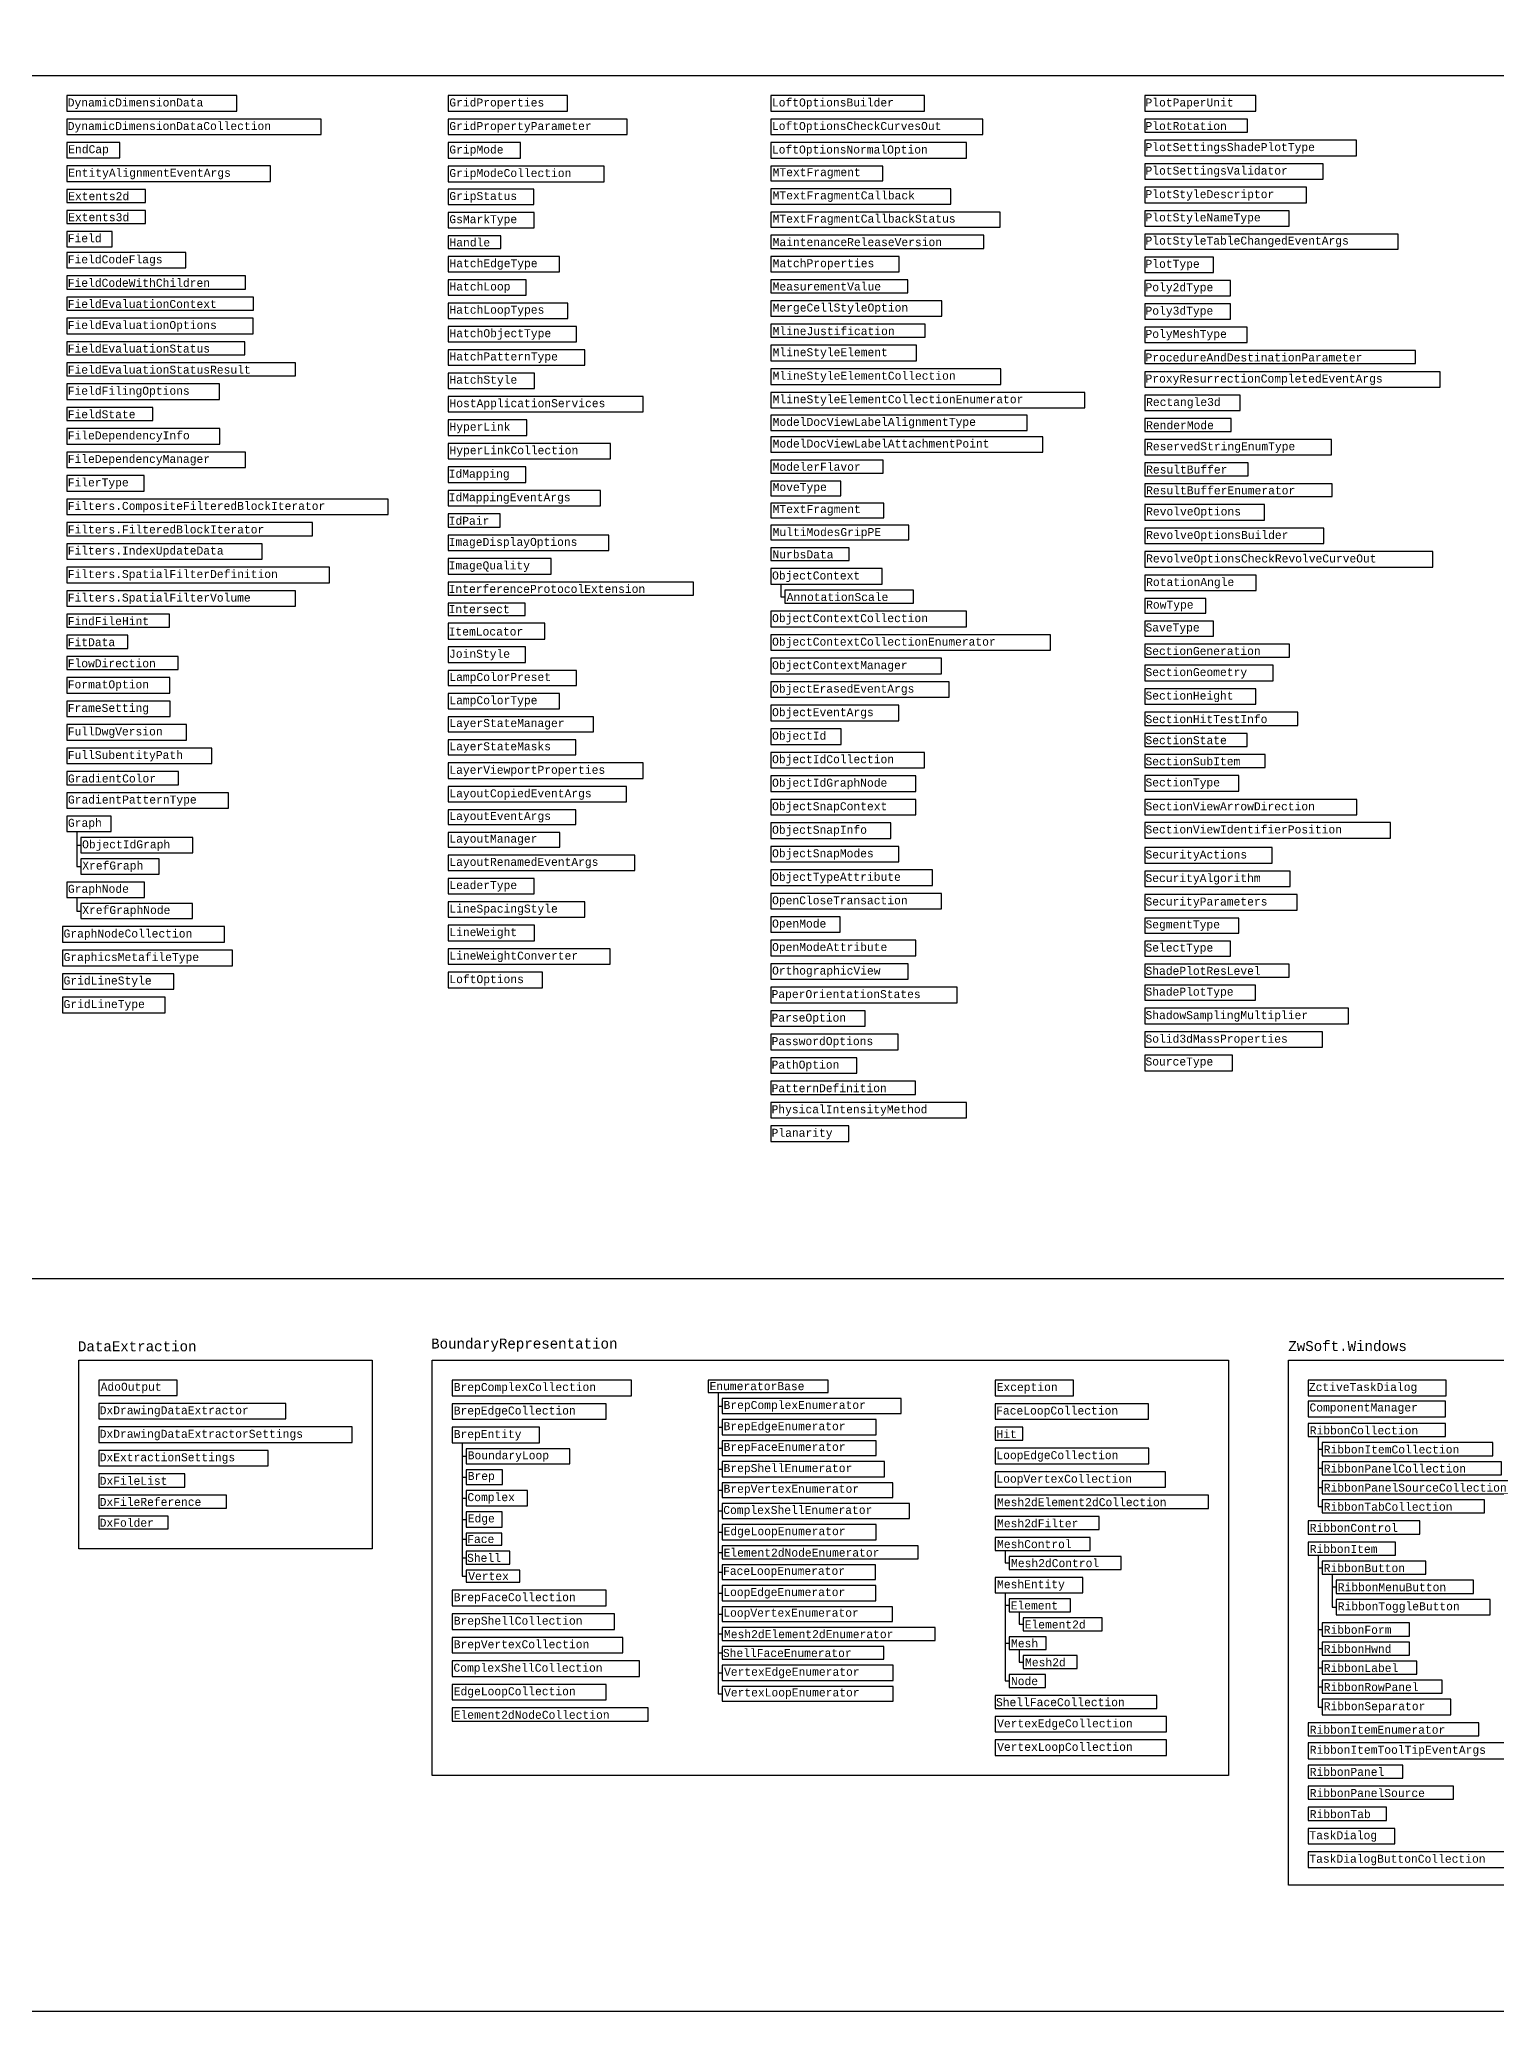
# Model space of a CAD drawing. Header units: millimetres. Extents: x 63 to 561, y 325 to 515.
# Drawn here: x 436.8 to 509.7, y 325.2 to 423.8 of the extents above; entities that cross this region are included whole.
import ezdxf

# ---------------------------------------------------------------- set-up
doc = ezdxf.new("R2010")
doc.units = ezdxf.units.MM
for name, color, linetype in [('Classes Map Frame', 7, 'Continuous'), ('Managed classes', 3, 'Continuous'), ('Partial Supported', 2, 'Continuous'), ('Unsupported', 252, 'Continuous')]:
    doc.layers.add(name, color=color, linetype=linetype)
doc.styles.add('Categories', font='consola.ttf', dxfattribs={"height": 0.5})
doc.styles.add('PureManaged', font='consola.ttf', dxfattribs={"height": 0.4})
doc.styles.get("Standard").update_dxf_attribs({"font": 'consola.ttf'})

msp = doc.modelspace()

# ---------------------------------------------------------------- linework, layer by layer
at = {"layer": 'Classes Map Frame'}
for p, q in [((473.905, 396.581), (473.905, 395.953)), ((473.905, 395.953), (474.105, 395.953)), ((438.701, 384.221), (438.701, 382.465)), ((438.701, 383.533), (438.901, 383.533)), ((438.701, 382.465), (438.901, 382.465)), ((438.701, 380.923), (438.701, 380.243)), ((438.701, 380.243), (438.901, 380.243)), ((470.772, 356.183), (470.772, 341.121)), ((470.772, 355.503), (470.972, 355.503)), ((470.772, 354.442), (470.972, 354.442)), ((500.784, 353.975), (500.784, 350.483)), ((457.978, 353.669), (457.978, 346.996)), ((457.978, 352.988), (458.178, 352.988)), ((470.772, 353.395), (470.972, 353.395)), ((500.784, 353.347), (500.984, 353.347)), ((457.978, 351.942), (458.178, 351.942)), ((470.772, 352.349), (470.972, 352.349)), ((500.784, 352.393), (500.984, 352.393)), ((470.772, 351.302), (470.972, 351.302)), ((500.784, 351.438), (500.984, 351.438)), ((457.978, 350.895), (458.178, 350.895)), ((470.772, 350.256), (470.972, 350.256)), ((500.784, 350.483), (500.984, 350.483)), ((457.978, 349.834), (458.178, 349.834)), ((470.772, 349.195), (470.972, 349.195)), ((457.978, 348.848), (458.178, 348.848)), ((470.772, 348.189), (470.972, 348.189)), ((485.129, 348.289), (485.129, 347.663)), ((500.784, 348.046), (500.784, 340.455)), ((457.978, 347.922), (458.178, 347.922)), ((457.978, 346.996), (458.178, 346.996)), ((470.772, 347.198), (470.972, 347.198)), ((485.129, 347.663), (485.329, 347.663)), ((500.784, 347.419), (500.984, 347.419)), ((501.484, 347.092), (501.484, 345.449)), ((470.772, 346.151), (470.972, 346.151)), ((485.129, 346.163), (485.129, 341.761)), ((501.484, 346.464), (501.684, 346.464)), ((470.772, 345.105), (470.972, 345.105)), ((485.129, 345.543), (485.329, 345.543)), ((485.829, 345.222), (485.829, 344.597)), ((501.484, 345.449), (501.684, 345.449)), ((470.772, 344.114), (470.972, 344.114)), ((485.829, 344.597), (486.029, 344.597)), ((500.784, 344.334), (500.984, 344.334)), ((470.772, 343.168), (470.972, 343.168)), ((485.129, 343.652), (485.329, 343.652)), ((485.829, 343.332), (485.829, 342.706)), ((500.784, 343.38), (500.984, 343.38)), ((470.772, 342.167), (470.972, 342.167)), ((485.829, 342.706), (486.029, 342.706)), ((500.784, 342.425), (500.984, 342.425)), ((470.772, 341.121), (470.972, 341.121)), ((485.129, 341.761), (485.329, 341.761)), ((500.784, 341.47), (500.984, 341.47)), ((500.784, 340.455), (500.984, 340.455))]:
    msp.add_line(p, q, dxfattribs=at)
for points in [[(348.873, 506), (561.056, 506), (561.056, 325.237), (348.873, 325.237)], [(351.873, 421.999), (540.796, 421.999), (540.796, 361.86), (351.873, 361.86)], [(438.201, 420.999), (438.201, 420.223), (446.71, 420.223), (446.71, 420.999)], [(457.274, 420.999), (457.274, 420.223), (463.242, 420.223), (463.242, 420.999)], [(473.405, 420.999), (473.405, 420.223), (481.085, 420.223), (481.085, 420.999)], [(492.103, 420.999), (492.103, 420.223), (497.654, 420.223), (497.654, 420.999)], [(438.201, 419.823), (438.201, 419.048), (450.912, 419.048), (450.912, 419.823)], [(457.274, 419.823), (457.274, 419.048), (466.214, 419.048), (466.214, 419.823)], [(473.405, 419.823), (473.405, 419.048), (484.015, 419.048), (484.015, 419.823)], [(492.103, 419.823), (492.103, 419.168), (497.244, 419.168), (497.244, 419.823)], [(438.201, 418.648), (438.201, 417.887), (440.852, 417.887), (440.852, 418.648)], [(457.274, 418.648), (457.274, 417.872), (460.893, 417.872), (460.893, 418.648)], [(473.405, 418.648), (473.405, 417.872), (483.184, 417.872), (483.184, 418.648)], [(492.103, 418.768), (492.103, 417.993), (502.692, 417.993), (502.692, 418.768)], [(438.201, 417.487), (438.201, 416.711), (448.384, 416.711), (448.384, 417.487)], [(457.274, 417.472), (457.274, 416.697), (465.072, 416.697), (465.072, 417.472)], [(473.405, 417.472), (473.405, 416.74), (479.009, 416.74), (479.009, 417.472)], [(492.103, 417.593), (492.103, 416.818), (501.026, 416.818), (501.026, 417.593)], [(438.201, 416.311), (438.201, 415.661), (442.141, 415.661), (442.141, 416.311)], [(457.274, 416.326), (457.274, 415.55), (461.561, 415.55), (461.561, 416.326)], [(473.405, 416.34), (473.405, 415.579), (482.4, 415.579), (482.4, 416.34)], [(492.103, 416.418), (492.103, 415.642), (500.186, 415.642), (500.186, 416.418)], [(438.201, 415.261), (438.201, 414.61), (442.141, 414.61), (442.141, 415.261)], [(457.274, 415.15), (457.274, 414.389), (461.578, 414.389), (461.578, 415.15)], [(473.405, 415.179), (473.405, 414.418), (484.87, 414.418), (484.87, 415.179)], [(492.103, 415.242), (492.103, 414.481), (499.331, 414.481), (499.331, 415.242)], [(438.201, 414.214), (438.201, 413.439), (440.475, 413.439), (440.475, 414.214)], [(473.405, 414.018), (473.405, 413.364), (484.06, 413.364), (484.06, 414.018)], [(492.103, 414.081), (492.103, 413.32), (504.776, 413.32), (504.776, 414.081)], [(438.201, 413.16), (438.201, 412.384), (444.158, 412.384), (444.158, 413.16)], [(457.274, 413.989), (457.274, 413.349), (459.904, 413.349), (459.904, 413.989)], [(457.274, 412.949), (457.274, 412.188), (462.846, 412.188), (462.846, 412.949)], [(473.405, 412.964), (473.405, 412.188), (479.828, 412.188), (479.828, 412.964)], [(492.103, 412.92), (492.103, 412.159), (495.549, 412.159), (495.549, 412.92)], [(438.201, 411.984), (438.201, 411.329), (447.13, 411.329), (447.13, 411.984)], [(457.274, 411.788), (457.274, 411.027), (461.179, 411.027), (461.179, 411.788)], [(473.405, 411.788), (473.405, 411.148), (480.265, 411.148), (480.265, 411.788)], [(492.103, 411.759), (492.103, 410.988), (496.39, 410.988), (496.39, 411.759)], [(438.201, 410.929), (438.201, 410.275), (447.541, 410.275), (447.541, 410.929)], [(457.274, 410.627), (457.274, 409.866), (463.249, 409.866), (463.249, 410.627)], [(473.405, 410.748), (473.405, 409.973), (481.959, 409.973), (481.959, 410.748)], [(492.103, 410.588), (492.103, 409.817), (496.39, 409.817), (496.39, 410.588)], [(438.201, 409.875), (438.201, 409.099), (447.52, 409.099), (447.52, 409.875)], [(457.274, 409.466), (457.274, 408.69), (463.686, 408.69), (463.686, 409.466)], [(473.405, 409.573), (473.405, 408.918), (481.119, 408.918), (481.119, 409.573)], [(492.103, 409.417), (492.103, 408.656), (497.23, 408.656), (497.23, 409.417)], [(438.201, 408.699), (438.201, 408.045), (447.1, 408.045), (447.1, 408.699)], [(457.274, 408.29), (457.274, 407.529), (464.106, 407.529), (464.106, 408.29)], [(473.405, 408.518), (473.405, 407.742), (480.689, 407.742), (480.689, 408.518)], [(492.103, 408.256), (492.103, 407.601), (505.648, 407.601), (505.648, 408.256)], [(438.201, 407.645), (438.201, 406.99), (449.641, 406.99), (449.641, 407.645)], [(457.274, 407.129), (457.274, 406.368), (461.585, 406.368), (461.585, 407.129)], [(473.405, 407.342), (473.405, 406.567), (484.901, 406.567), (484.901, 407.342)], [(492.103, 407.201), (492.103, 406.426), (506.877, 406.426), (506.877, 407.201)], [(438.201, 406.59), (438.201, 405.815), (445.839, 405.815), (445.839, 406.59)], [(473.405, 406.167), (473.405, 405.392), (489.103, 405.392), (489.103, 406.167)], [(438.201, 405.415), (438.201, 404.76), (442.494, 404.76), (442.494, 405.415)], [(457.274, 405.968), (457.274, 405.193), (467.03, 405.193), (467.03, 405.968)], [(492.103, 406.026), (492.103, 405.254), (496.883, 405.254), (496.883, 406.026)], [(438.201, 404.36), (438.201, 403.585), (445.86, 403.585), (445.86, 404.36)], [(457.274, 404.793), (457.274, 404.018), (461.199, 404.018), (461.199, 404.793)], [(473.405, 405.035), (473.405, 404.26), (486.232, 404.26), (486.232, 405.035)], [(492.103, 404.854), (492.103, 404.214), (496.421, 404.214), (496.421, 404.854)], [(438.201, 403.185), (438.201, 402.409), (447.131, 402.409), (447.131, 403.185)], [(457.274, 403.618), (457.274, 402.842), (465.38, 402.842), (465.38, 403.618)], [(473.405, 403.952), (473.405, 403.176), (487.003, 403.176), (487.003, 403.952)], [(492.103, 403.814), (492.103, 403.039), (501.435, 403.039), (501.435, 403.814)], [(457.274, 402.442), (457.274, 401.667), (461.15, 401.667), (461.15, 402.442)], [(473.405, 402.776), (473.405, 402.135), (479.019, 402.135), (479.019, 402.776)], [(492.103, 402.639), (492.103, 401.998), (497.276, 401.998), (497.276, 402.639)], [(438.201, 402.009), (438.201, 401.234), (442.074, 401.234), (442.074, 402.009)], [(457.274, 401.267), (457.274, 400.492), (464.888, 400.492), (464.888, 401.267)], [(473.405, 401.735), (473.405, 401.003), (476.904, 401.003), (476.904, 401.735)], [(492.103, 401.598), (492.103, 400.958), (501.478, 400.958), (501.478, 401.598)], [(438.201, 400.834), (438.201, 400.058), (454.274, 400.058), (454.274, 400.834)], [(473.405, 400.633), (473.405, 399.901), (479.051, 399.901), (479.051, 400.633)], [(492.103, 400.558), (492.103, 399.782), (498.085, 399.782), (498.085, 400.558)], [(438.201, 399.658), (438.201, 399.004), (450.492, 399.004), (450.492, 399.658)], [(457.274, 400.092), (457.274, 399.437), (459.877, 399.437), (459.877, 400.092)], [(473.405, 399.528), (473.405, 398.797), (480.313, 398.797), (480.313, 399.528)], [(492.103, 399.382), (492.103, 398.607), (501.058, 398.607), (501.058, 399.382)], [(438.201, 398.604), (438.201, 397.828), (447.97, 397.828), (447.97, 398.604)], [(457.274, 399.037), (457.274, 398.261), (465.308, 398.261), (465.308, 399.037)], [(473.405, 398.397), (473.405, 397.756), (477.33, 397.756), (477.33, 398.397)], [(438.201, 397.428), (438.201, 396.653), (451.332, 396.653), (451.332, 397.428)], [(457.274, 397.861), (457.274, 397.086), (462.42, 397.086), (462.42, 397.861)], [(473.405, 397.356), (473.405, 396.581), (478.981, 396.581), (478.981, 397.356)], [(492.103, 398.207), (492.103, 397.432), (506.509, 397.432), (506.509, 398.207)], [(438.201, 396.253), (438.201, 395.477), (449.637, 395.477), (449.637, 396.253)], [(457.274, 396.686), (457.274, 396.031), (469.54, 396.031), (469.54, 396.686)], [(474.105, 396.281), (474.105, 395.626), (480.547, 395.626), (480.547, 396.281)], [(492.103, 397.032), (492.103, 396.256), (497.681, 396.256), (497.681, 397.032)], [(457.274, 395.631), (457.274, 395.02), (461.127, 395.02), (461.127, 395.631)], [(492.103, 395.856), (492.103, 395.124), (495.16, 395.124), (495.16, 395.856)], [(438.201, 395.077), (438.201, 394.423), (443.339, 394.423), (443.339, 395.077)], [(457.274, 394.63), (457.274, 393.834), (462.099, 393.834), (462.099, 394.63)], [(473.405, 395.226), (473.405, 394.451), (483.193, 394.451), (483.193, 395.226)], [(492.103, 394.724), (492.103, 393.983), (495.547, 393.983), (495.547, 394.724)], [(438.201, 394.023), (438.201, 393.368), (441.247, 393.368), (441.247, 394.023)], [(457.274, 393.445), (457.274, 392.669), (461.143, 392.669), (461.143, 393.445)], [(473.405, 394.051), (473.405, 393.275), (487.395, 393.275), (487.395, 394.051)], [(492.103, 393.583), (492.103, 392.928), (499.343, 392.928), (499.343, 393.583)], [(438.201, 392.968), (438.201, 392.313), (443.769, 392.313), (443.769, 392.968)], [(473.405, 392.875), (473.405, 392.1), (481.933, 392.1), (481.933, 392.875)], [(492.103, 392.528), (492.103, 391.753), (498.525, 391.753), (498.525, 392.528)], [(438.201, 391.913), (438.201, 391.138), (443.348, 391.138), (443.348, 391.913)], [(457.274, 392.269), (457.274, 391.508), (463.683, 391.508), (463.683, 392.269)], [(473.405, 391.7), (473.405, 390.925), (482.322, 390.925), (482.322, 391.7)], [(492.103, 391.353), (492.103, 390.578), (497.652, 390.578), (497.652, 391.353)], [(438.201, 390.738), (438.201, 389.963), (443.362, 389.963), (443.362, 390.738)], [(457.274, 391.108), (457.274, 390.347), (462.838, 390.347), (462.838, 391.108)], [(473.405, 390.525), (473.405, 389.749), (479.801, 389.749), (479.801, 390.525)], [(438.201, 389.563), (438.201, 388.787), (444.189, 388.787), (444.189, 389.563)], [(457.274, 389.947), (457.274, 389.206), (464.534, 389.206), (464.534, 389.947)], [(473.405, 389.349), (473.405, 388.574), (476.919, 388.574), (476.919, 389.349)], [(492.103, 390.178), (492.103, 389.523), (499.754, 389.523), (499.754, 390.178)], [(438.201, 388.387), (438.201, 387.612), (445.457, 387.612), (445.457, 388.387)], [(457.274, 388.806), (457.274, 388.045), (463.662, 388.045), (463.662, 388.806)], [(492.103, 389.123), (492.103, 388.468), (497.228, 388.468), (497.228, 389.123)], [(457.274, 387.645), (457.274, 386.87), (467.023, 386.87), (467.023, 387.645)], [(473.405, 388.174), (473.405, 387.398), (481.092, 387.398), (481.092, 388.174)], [(492.103, 388.068), (492.103, 387.414), (498.118, 387.414), (498.118, 388.068)], [(438.201, 387.212), (438.201, 386.557), (443.78, 386.557), (443.78, 387.212)], [(457.274, 386.47), (457.274, 385.694), (466.183, 385.694), (466.183, 386.47)], [(473.405, 386.998), (473.405, 386.223), (480.662, 386.223), (480.662, 386.998)], [(492.103, 387.014), (492.103, 386.238), (496.808, 386.238), (496.808, 387.014)], [(438.201, 386.157), (438.201, 385.382), (446.287, 385.382), (446.287, 386.157)], [(473.405, 385.823), (473.405, 385.048), (480.662, 385.048), (480.662, 385.823)], [(492.103, 385.82), (492.103, 385.044), (502.703, 385.044), (502.703, 385.82)], [(438.201, 384.982), (438.201, 384.221), (440.425, 384.221), (440.425, 384.982)], [(457.274, 385.294), (457.274, 384.562), (463.662, 384.562), (463.662, 385.294)], [(473.405, 384.648), (473.405, 383.872), (479.402, 383.872), (479.402, 384.648)], [(492.103, 384.664), (492.103, 383.889), (504.39, 383.889), (504.39, 384.664)], [(438.901, 383.921), (438.901, 383.145), (444.495, 383.145), (444.495, 383.921)], [(457.274, 384.162), (457.274, 383.43), (462.853, 383.43), (462.853, 384.162)], [(473.405, 383.472), (473.405, 382.697), (479.801, 382.697), (479.801, 383.472)], [(438.901, 382.845), (438.901, 382.084), (442.822, 382.084), (442.822, 382.845)], [(457.274, 383.03), (457.274, 382.269), (466.603, 382.269), (466.603, 383.03)], [(492.103, 383.412), (492.103, 382.636), (498.472, 382.636), (498.472, 383.412)], [(438.201, 381.684), (438.201, 380.923), (442.085, 380.923), (442.085, 381.684)], [(457.274, 381.869), (457.274, 381.108), (461.578, 381.108), (461.578, 381.869)], [(473.405, 382.297), (473.405, 381.521), (481.498, 381.521), (481.498, 382.297)], [(492.103, 382.236), (492.103, 381.461), (499.378, 381.461), (499.378, 382.236)], [(438.901, 380.623), (438.901, 379.862), (444.482, 379.862), (444.482, 380.623)], [(457.274, 380.708), (457.274, 379.933), (464.099, 379.933), (464.099, 380.708)], [(473.405, 381.121), (473.405, 380.346), (481.932, 380.346), (481.932, 381.121)], [(492.103, 381.061), (492.103, 380.286), (499.732, 380.286), (499.732, 381.061)], [(457.274, 379.533), (457.274, 378.757), (461.582, 378.757), (461.582, 379.533)], [(473.405, 379.946), (473.405, 379.185), (476.876, 379.185), (476.876, 379.946)], [(492.103, 379.886), (492.103, 379.144), (496.808, 379.144), (496.808, 379.886)], [(437.981, 379.462), (437.981, 378.687), (446.08, 378.687), (446.08, 379.462)], [(473.405, 378.785), (473.405, 378.01), (480.658, 378.01), (480.658, 378.785)], [(492.103, 378.744), (492.103, 377.983), (496.388, 377.983), (496.388, 378.744)], [(437.981, 378.287), (437.981, 377.512), (446.487, 377.512), (446.487, 378.287)], [(457.274, 378.357), (457.274, 377.582), (465.374, 377.582), (465.374, 378.357)], [(473.405, 377.61), (473.405, 376.834), (480.272, 376.834), (480.272, 377.61)], [(492.103, 377.583), (492.103, 376.943), (499.32, 376.943), (499.32, 377.583)], [(437.981, 377.112), (437.981, 376.336), (443.546, 376.336), (443.546, 377.112)], [(457.274, 377.182), (457.274, 376.407), (461.981, 376.407), (461.981, 377.182)], [(492.103, 376.543), (492.103, 375.782), (497.648, 375.782), (497.648, 376.543)], [(437.981, 375.936), (437.981, 375.161), (443.126, 375.161), (443.126, 375.936)], [(473.405, 376.434), (473.405, 375.659), (482.716, 375.659), (482.716, 376.434)], [(473.405, 375.259), (473.405, 374.484), (478.125, 374.484), (478.125, 375.259)], [(492.103, 375.382), (492.103, 374.607), (502.285, 374.607), (502.285, 375.382)], [(473.405, 374.084), (473.405, 373.308), (479.775, 373.308), (479.775, 374.084)], [(492.103, 374.207), (492.103, 373.431), (500.993, 373.431), (500.993, 374.207)], [(473.405, 372.908), (473.405, 372.133), (477.705, 372.133), (477.705, 372.908)], [(492.103, 373.031), (492.103, 372.256), (496.487, 372.256), (496.487, 373.031)], [(473.405, 371.733), (473.405, 371.078), (480.646, 371.078), (480.646, 371.733)], [(473.405, 370.678), (473.405, 369.903), (483.196, 369.903), (483.196, 370.678)], [(473.405, 369.503), (473.405, 368.727), (477.307, 368.727), (477.307, 369.503)], [(438.798, 357.795), (453.478, 357.795), (453.478, 348.358), (438.798, 348.358)], [(456.478, 357.795), (496.284, 357.795), (496.284, 337.035), (456.478, 337.035)], [(499.284, 357.795), (513.459, 357.795), (513.459, 331.558), (499.284, 331.558)], [(439.798, 356.795), (439.798, 356.034), (443.724, 356.034), (443.724, 356.795)], [(457.478, 356.795), (457.478, 356.019), (466.432, 356.019), (466.432, 356.795)], [(470.272, 356.795), (470.272, 356.183), (476.27, 356.183), (476.27, 356.795)], [(470.972, 355.883), (470.972, 355.122), (479.926, 355.122), (479.926, 355.883)], [(484.629, 356.795), (484.629, 356.019), (488.54, 356.019), (488.54, 356.795)], [(500.284, 356.795), (500.284, 356.019), (507.174, 356.019), (507.174, 356.795)], [(439.798, 355.634), (439.798, 354.858), (449.148, 354.858), (449.148, 355.634)], [(457.478, 355.619), (457.478, 354.844), (465.171, 354.844), (465.171, 355.619)], [(484.629, 355.619), (484.629, 354.844), (492.297, 354.844), (492.297, 355.619)], [(500.284, 355.74), (500.284, 354.965), (507.141, 354.965), (507.141, 355.74)], [(439.798, 354.458), (439.798, 353.683), (452.478, 353.683), (452.478, 354.458)], [(457.478, 354.444), (457.478, 353.669), (461.832, 353.669), (461.832, 354.444)], [(470.972, 354.822), (470.972, 354.061), (478.666, 354.061), (478.666, 354.822)], [(484.629, 354.444), (484.629, 353.789), (486.003, 353.789), (486.003, 354.444)], [(500.284, 354.629), (500.284, 353.975), (507.137, 353.975), (507.137, 354.629)], [(439.798, 353.283), (439.798, 352.508), (448.277, 352.508), (448.277, 353.283)], [(458.178, 353.369), (458.178, 352.608), (463.35, 352.608), (463.35, 353.369)], [(470.972, 353.761), (470.972, 353.029), (478.666, 353.029), (478.666, 353.761)], [(484.629, 353.389), (484.629, 352.614), (492.308, 352.614), (492.308, 353.389)], [(500.984, 353.675), (500.984, 353.02), (509.517, 353.02), (509.517, 353.675)], [(439.798, 352.108), (439.798, 351.453), (444.096, 351.453), (444.096, 352.108)], [(458.178, 352.308), (458.178, 351.576), (459.989, 351.576), (459.989, 352.308)], [(470.972, 352.729), (470.972, 351.968), (479.086, 351.968), (479.086, 352.729)], [(484.629, 352.214), (484.629, 351.439), (493.148, 351.439), (493.148, 352.214)], [(500.984, 352.72), (500.984, 352.065), (509.938, 352.065), (509.938, 352.72)], [(439.798, 351.053), (439.798, 350.398), (446.193, 350.398), (446.193, 351.053)], [(458.178, 351.276), (458.178, 350.515), (461.242, 350.515), (461.242, 351.276)], [(470.972, 351.668), (470.972, 350.936), (479.506, 350.936), (479.506, 351.668)], [(484.629, 351.039), (484.629, 350.384), (495.284, 350.384), (495.284, 351.039)], [(500.984, 351.765), (500.984, 351.11), (512.459, 351.11), (512.459, 351.765)], [(439.798, 349.998), (439.798, 349.358), (443.266, 349.358), (443.266, 349.998)], [(458.178, 350.215), (458.178, 349.454), (459.975, 349.454), (459.975, 350.215)], [(470.972, 350.636), (470.972, 349.875), (480.333, 349.875), (480.333, 350.636)], [(484.629, 349.984), (484.629, 349.329), (489.823, 349.329), (489.823, 349.984)], [(500.984, 350.81), (500.984, 350.156), (509.097, 350.156), (509.097, 350.81)], [(458.178, 349.154), (458.178, 348.542), (459.951, 348.542), (459.951, 349.154)], [(470.972, 349.575), (470.972, 348.814), (478.666, 348.814), (478.666, 349.575)], [(500.284, 349.756), (500.284, 349.101), (505.853, 349.101), (505.853, 349.756)], [(458.178, 348.242), (458.178, 347.602), (460.353, 347.602), (460.353, 348.242)], [(470.972, 348.514), (470.972, 347.864), (480.766, 347.864), (480.766, 348.514)], [(484.629, 348.929), (484.629, 348.289), (489.379, 348.289), (489.379, 348.929)], [(485.329, 347.989), (485.329, 347.338), (490.919, 347.338), (490.919, 347.989)], [(500.284, 348.701), (500.284, 348.046), (504.651, 348.046), (504.651, 348.701)], [(458.178, 347.302), (458.178, 346.691), (460.86, 346.691), (460.86, 347.302)], [(470.972, 347.564), (470.972, 346.832), (478.641, 346.832), (478.641, 347.564)], [(500.984, 347.746), (500.984, 347.092), (506.156, 347.092), (506.156, 347.746)], [(457.478, 346.291), (457.478, 345.515), (465.171, 345.515), (465.171, 346.291)], [(470.972, 346.532), (470.972, 345.771), (478.652, 345.771), (478.652, 346.532)], [(484.629, 346.938), (484.629, 346.163), (489.004, 346.163), (489.004, 346.938)], [(501.684, 346.792), (501.684, 346.137), (508.537, 346.137), (508.537, 346.792)], [(457.478, 345.115), (457.478, 344.34), (465.592, 344.34), (465.592, 345.115)], [(470.972, 345.471), (470.972, 344.739), (479.492, 344.739), (479.492, 345.471)], [(485.329, 345.863), (485.329, 345.222), (488.39, 345.222), (488.39, 345.863)], [(501.684, 345.837), (501.684, 345.062), (509.377, 345.062), (509.377, 345.837)], [(470.972, 344.439), (470.972, 343.788), (481.629, 343.788), (481.629, 344.439)], [(486.029, 344.922), (486.029, 344.272), (489.968, 344.272), (489.968, 344.922)], [(500.984, 344.662), (500.984, 344.007), (505.351, 344.007), (505.351, 344.662)], [(457.478, 343.94), (457.478, 343.165), (466.012, 343.165), (466.012, 343.94)], [(470.972, 343.488), (470.972, 342.848), (479.053, 342.848), (479.053, 343.488)], [(485.329, 343.972), (485.329, 343.332), (487.168, 343.332), (487.168, 343.972)], [(486.029, 343.032), (486.029, 342.381), (488.73, 342.381), (488.73, 343.032)], [(500.984, 343.707), (500.984, 343.052), (505.344, 343.052), (505.344, 343.707)], [(457.478, 342.765), (457.478, 341.989), (466.838, 341.989), (466.838, 342.765)], [(470.972, 342.548), (470.972, 341.787), (479.531, 341.787), (479.531, 342.548)], [(485.329, 342.081), (485.329, 341.441), (487.14, 341.441), (487.14, 342.081)], [(500.984, 342.752), (500.984, 342.097), (505.713, 342.097), (505.713, 342.752)], [(457.478, 341.589), (457.478, 340.814), (465.171, 340.814), (465.171, 341.589)], [(470.972, 341.487), (470.972, 340.755), (479.531, 340.755), (479.531, 341.487)], [(500.984, 341.797), (500.984, 341.143), (506.973, 341.143), (506.973, 341.797)], [(457.478, 340.414), (457.478, 339.759), (467.272, 339.759), (467.272, 340.414)], [(484.629, 341.041), (484.629, 340.386), (492.708, 340.386), (492.708, 341.041)], [(500.984, 340.843), (500.984, 340.067), (507.418, 340.067), (507.418, 340.843)], [(484.629, 339.986), (484.629, 339.21), (493.186, 339.21), (493.186, 339.986)], [(500.284, 339.667), (500.284, 339.013), (508.818, 339.013), (508.818, 339.667)], [(484.629, 338.81), (484.629, 338.035), (493.186, 338.035), (493.186, 338.81)], [(500.284, 338.664), (500.284, 337.871), (511.539, 337.871), (511.539, 338.664)], [(500.284, 337.558), (500.284, 336.903), (505.013, 336.903), (505.013, 337.558)], [(500.284, 336.503), (500.284, 335.849), (507.543, 335.849), (507.543, 336.503)], [(500.284, 335.449), (500.284, 334.794), (504.195, 334.794), (504.195, 335.449)], [(500.284, 334.394), (500.284, 333.618), (504.61, 333.618), (504.61, 334.394)], [(500.284, 333.218), (500.284, 332.443), (511.32, 332.443), (511.32, 333.218)]]:
    msp.add_lwpolyline(points, close=True, dxfattribs=at)

# ---------------------------------------------------------------- texts
at = {"layer": 'Classes Map Frame', "color": 1, "style": 'Categories'}
for s, p in [('BoundaryRepresentation', (456.418, 358.374)), ('ZwSoft.Windows', (499.281, 358.25)), ('DataExtraction', (438.756, 358.237))]:
    msp.add_text(s, height=0.5, dxfattribs=at).set_placement(p)
at = {"layer": 'Managed classes', "style": 'PureManaged'}
for s, p in [('DynamicDimensionData', (438.247, 420.455)), ('GridProperties', (457.33, 420.455)), ('LoftOptionsBuilder', (473.461, 420.455)), ('PlotPaperUnit', (492.142, 420.455)), ('DynamicDimensionDataCollection', (438.247, 419.28)), ('GridPropertyParameter', (457.33, 419.28)), ('LoftOptionsCheckCurvesOut', (473.461, 419.28)), ('PlotRotation', (492.142, 419.28)), ('EndCap', (438.271, 418.119)), ('LoftOptionsNormalOption', (473.461, 418.104)), ('PlotSettingsShadePlotType', (492.142, 418.225)), ('MTextFragment', (473.496, 416.972)), ('PlotSettingsValidator', (492.142, 417.05)), ('Extents2d', (438.271, 415.772)), ('GripStatus', (457.33, 415.782)), ('MTextFragmentCallback', (473.496, 415.811)), ('PlotStyleDescriptor', (492.142, 415.874)), ('Extents3d', (438.271, 414.721)), ('GsMarkType', (457.33, 414.621)), ('MTextFragmentCallbackStatus', (473.496, 414.65)), ('PlotStyleNameType', (492.142, 414.713)), ('PlotStyleTableChangedEventArgs', (492.142, 413.552)), ('FieldCodeFlags', (438.247, 412.616)), ('Handle', (457.337, 413.46)), ('MaintenanceReleaseVersion', (473.496, 413.475)), ('HatchEdgeType', (457.337, 412.42)), ('MatchProperties', (473.496, 412.42)), ('PlotType', (492.142, 412.391)), ('FieldCodeWithChildren', (438.247, 411.441)), ('HatchLoop', (457.337, 411.259)), ('MeasurementValue', (473.496, 411.259)), ('Poly2dType', (492.142, 411.22)), ('FieldEvaluationContext', (438.247, 410.386)), ('HatchLoopTypes', (457.337, 410.098)), ('MergeCellStyleOption', (473.496, 410.205)), ('Poly3dType', (492.142, 410.049)), ('FieldEvaluationOptions', (438.247, 409.331)), ('HatchObjectType', (457.337, 408.922)), ('MlineJustification', (473.496, 409.029)), ('PolyMeshType', (492.142, 408.888)), ('FieldEvaluationStatus', (438.247, 408.156)), ('HatchPatternType', (457.337, 407.761)), ('MlineStyleElement', (473.496, 407.974)), ('ProcedureAndDestinationParameter', (492.142, 407.712)), ('FieldEvaluationStatusResult', (438.247, 407.101)), ('MlineStyleElementCollection', (473.496, 406.799)), ('ProxyResurrectionCompletedEventArgs', (492.142, 406.657)), ('FieldFilingOptions', (438.247, 406.047)), ('HatchStyle', (457.337, 406.6)), ('FieldState', (438.247, 404.871)), ('HostApplicationServices', (457.337, 405.425)), ('MlineStyleElementCollectionEnumerator', (473.496, 405.624)), ('Rectangle3d', (492.173, 405.486)), ('FileDependencyInfo', (438.247, 403.816)), ('HyperLink', (457.337, 404.25)), ('RenderMode', (492.173, 404.325)), ('HyperLinkCollection', (457.337, 403.074)), ('FileDependencyManager', (438.247, 402.641)), ('IdMapping', (457.296, 401.899)), ('ModelerFlavor', (473.496, 402.247)), ('ResultBuffer', (492.173, 402.109)), ('FilerType', (438.247, 401.466)), ('MoveType', (473.496, 401.235)), ('ResultBufferEnumerator', (492.173, 401.069)), ('IdMappingEventArgs', (457.296, 400.723)), ('MTextFragment', (473.496, 400.133)), ('RevolveOptions', (492.173, 400.014)), ('Filters.FilteredBlockIterator', (438.247, 399.115)), ('IdPair', (457.296, 399.548)), ('RevolveOptionsBuilder', (492.173, 398.839)), ('Filters.IndexUpdateData', (438.247, 398.06)), ('ImageDisplayOptions', (457.296, 398.493)), ('NurbsData', (473.489, 397.867)), ('Filters.SpatialFilterDefinition', (438.247, 396.885)), ('ImageQuality', (457.296, 397.318)), ('ObjectContext', (473.469, 396.813)), ('RevolveOptionsCheckRevolveCurveOut', (492.173, 397.664)), ('RotationAngle', (492.173, 396.488)), ('Filters.SpatialFilterVolume', (438.247, 395.709)), ('Intersect', (457.296, 395.131)), ('AnnotationScale', (474.199, 395.737)), ('RowType', (492.173, 395.356)), ('FindFileHint', (438.247, 394.534)), ('ObjectContextCollection', (473.469, 394.683)), ('SaveType', (492.14, 394.215)), ('FitData', (438.247, 393.479)), ('JoinStyle', (457.315, 392.901)), ('ObjectContextCollectionEnumerator', (473.469, 393.507)), ('SectionGeneration', (492.14, 393.04)), ('FlowDirection', (438.247, 392.425)), ('ObjectContextManager', (473.469, 392.332)), ('SectionGeometry', (492.14, 391.985)), ('FormatOption', (438.247, 391.37)), ('ObjectErasedEventArgs', (473.469, 391.157)), ('FrameSetting', (438.247, 390.195)), ('ObjectEventArgs', (473.469, 389.981)), ('SectionHeight', (492.14, 390.81)), ('FullDwgVersion', (438.247, 389.019)), ('SectionHitTestInfo', (492.14, 389.634)), ('LayerStateMasks', (457.33, 388.277)), ('ObjectId', (473.469, 388.806)), ('SectionState', (492.14, 388.58)), ('FullSubentityPath', (438.247, 387.844)), ('LayerViewportProperties', (457.33, 387.102)), ('ObjectIdCollection', (473.469, 387.63)), ('SectionSubItem', (492.14, 387.525)), ('GradientColor', (438.257, 386.668)), ('SectionType', (492.14, 386.47)), ('GradientPatternType', (438.257, 385.614)), ('LayoutCopiedEventArgs', (457.33, 385.926)), ('LayoutEventArgs', (457.33, 384.794)), ('ObjectIdGraph', (438.966, 383.377)), ('LayoutManager', (457.33, 383.662)), ('XrefGraph', (438.974, 382.316)), ('LayoutRenamedEventArgs', (457.33, 382.501)), ('ObjectSnapModes', (473.469, 382.929)), ('SecurityActions', (492.14, 382.868)), ('GraphNode', (438.257, 381.155)), ('LeaderType', (457.33, 381.34)), ('ObjectTypeAttribute', (473.469, 381.753)), ('SecurityAlgorithm', (492.14, 381.693)), ('XrefGraphNode', (438.974, 380.094)), ('LineSpacingStyle', (457.33, 380.165)), ('SecurityParameters', (492.14, 380.518)), ('OpenMode', (473.469, 379.417)), ('SegmentType', (492.14, 379.376)), ('GraphNodeCollection', (438.037, 378.919)), ('LineWeight', (457.33, 378.989)), ('OpenModeAttribute', (473.469, 378.242)), ('SelectType', (492.14, 378.215)), ('GraphicsMetafileType', (438.037, 377.743)), ('LineWeightConverter', (457.33, 377.814)), ('GridLineStyle', (438.037, 376.568)), ('LoftOptions', (457.33, 376.639)), ('OrthographicView', (473.469, 377.066)), ('ShadePlotResLevel', (492.14, 377.054)), ('GridLineType', (438.037, 375.393)), ('PaperOrientationStates', (473.443, 375.891)), ('ShadePlotType', (492.14, 376.014)), ('ParseOption', (473.443, 374.715)), ('ShadowSamplingMultiplier', (492.14, 374.839)), ('PasswordOptions', (473.443, 373.54)), ('PathOption', (473.443, 372.365)), ('PatternDefinition', (473.443, 371.189)), ('PhysicalIntensityMethod', (473.443, 370.135)), ('Planarity', (473.443, 368.959))]:
    msp.add_text(s, height=0.4, dxfattribs=at).set_placement(p)
at = {"layer": 'Partial Supported', "style": 'PureManaged'}
for s, p in [('Field', (438.247, 413.671)), ('LayerStateManager', (457.33, 389.438)), ('Graph', (438.257, 384.453))]:
    msp.add_text(s, height=0.4, dxfattribs=at).set_placement(p)
at = {"layer": 'Unsupported', "style": 'PureManaged'}
for s, p in [('GripMode', (457.33, 418.104)), ('EntityAlignmentEventArgs', (438.271, 416.943)), ('GripModeCollection', (457.33, 416.929)), ('ModelDocViewLabelAlignmentType', (473.496, 404.492)), ('ModelDocViewLabelAttachmentPoint', (473.496, 403.408)), ('ReservedStringEnumType', (492.173, 403.27)), ('Filters.CompositeFilteredBlockIterator', (438.247, 400.29)), ('MultiModesGripPE', (473.496, 398.985)), ('InterferenceProtocolExtension', (457.296, 396.143)), ('ItemLocator', (457.296, 394.013)), ('LampColorPreset', (457.33, 391.74)), ('LampColorType', (457.33, 390.579)), ('ObjectIdGraphNode', (473.469, 386.455)), ('ObjectSnapContext', (473.469, 385.28)), ('SectionViewArrowDirection', (492.14, 385.276)), ('ObjectSnapInfo', (473.469, 384.104)), ('SectionViewIdentifierPosition', (492.14, 384.121)), ('Solid3dMassProperties', (492.14, 373.663)), ('SourceType', (492.14, 372.522))]:
    msp.add_text(s, height=0.4, dxfattribs=at).set_placement(p)
at = {"layer": 'Unsupported'}
for s, p in [('OpenCloseTransaction', (473.469, 380.578)), ('AdoOutput', (439.892, 356.266)), ('BrepComplexCollection', (457.549, 356.251)), ('EnumeratorBase', (470.342, 356.295)), ('Exception', (484.699, 356.251)), ('ZctiveTaskDialog', (500.312, 356.251)), ('DxDrawingDataExtractor', (439.844, 355.09)), ('BrepEdgeCollection', (457.549, 355.076)), ('BrepComplexEnumerator', (471.042, 355.354)), ('FaceLoopCollection', (484.674, 355.076)), ('ComponentManager', (500.341, 355.231)), ('DxDrawingDataExtractorSettings', (439.844, 353.915)), ('BrepEntity', (457.549, 353.901)), ('BrepEdgeEnumerator', (471.042, 354.293)), ('Hit', (484.692, 353.901)), ('RibbonCollection', (500.354, 354.086)), ('DxExtractionSettings', (439.844, 352.74)), ('BoundaryLoop', (458.249, 352.84)), ('BrepFaceEnumerator', (471.042, 353.261)), ('LoopEdgeCollection', (484.685, 352.846)), ('RibbonItemCollection', (501.054, 353.131)), ('DxFileList', (439.844, 351.564)), ('Brep', (458.249, 351.808)), ('BrepShellEnumerator', (471.042, 352.2)), ('LoopVertexCollection', (484.685, 351.67)), ('RibbonPanelCollection', (501.054, 352.176)), ('DxFileReference', (439.844, 350.509)), ('Complex', (458.235, 350.747)), ('BrepVertexEnumerator', (471.042, 351.168)), ('Mesh2dElement2dCollection', (484.72, 350.495)), ('RibbonPanelSourceCollection', (501.054, 351.222)), ('Edge', (458.248, 349.686)), ('ComplexShellEnumerator', (471.028, 350.107)), ('RibbonTabCollection', (501.054, 350.267)), ('DxFolder', (439.844, 349.469)), ('Face', (458.224, 348.654)), ('EdgeLoopEnumerator', (471.042, 349.046)), ('Mesh2dFilter', (484.72, 349.44)), ('RibbonControl', (500.354, 349.212)), ('Shell', (458.215, 347.713)), ('Element2dNodeEnumerator', (471.042, 347.975)), ('MeshControl', (484.72, 348.4)), ('RibbonItem', (500.354, 348.158)), ('Vertex', (458.273, 346.802)), ('FaceLoopEnumerator', (471.018, 347.064)), ('Mesh2dControl', (485.42, 347.449)), ('RibbonButton', (501.054, 347.203)), ('BrepFaceCollection', (457.549, 345.747)), ('LoopEdgeEnumerator', (471.028, 346.003)), ('MeshEntity', (484.72, 346.395)), ('RibbonMenuButton', (501.754, 346.248)), ('BrepShellCollection', (457.549, 344.572)), ('LoopVertexEnumerator', (471.028, 344.971)), ('Element', (485.399, 345.334)), ('RibbonToggleButton', (501.754, 345.294)), ('Mesh2dElement2dEnumerator', (471.064, 343.9)), ('Element2d', (486.099, 344.383)), ('RibbonForm', (501.054, 344.118)), ('BrepVertexCollection', (457.549, 343.396)), ('ShellFaceEnumerator', (471.009, 342.959)), ('Mesh', (485.42, 343.443)), ('RibbonHwnd', (501.054, 343.163)), ('ComplexShellCollection', (457.535, 342.221)), ('VertexEdgeEnumerator', (471.066, 342.019)), ('Mesh2d', (486.12, 342.492)), ('RibbonLabel', (501.054, 342.209)), ('EdgeLoopCollection', (457.548, 341.046)), ('VertexLoopEnumerator', (471.066, 340.987)), ('Node', (485.413, 341.552)), ('RibbonRowPanel', (501.054, 341.254)), ('Element2dNodeCollection', (457.548, 339.87)), ('ShellFaceCollection', (484.665, 340.497)), ('RibbonSeparator', (501.054, 340.299)), ('VertexEdgeCollection', (484.723, 339.442)), ('RibbonItemEnumerator', (500.354, 339.124)), ('VertexLoopCollection', (484.723, 338.267)), ('RibbonItemToolTipEventArgs', (500.354, 338.12)), ('RibbonPanel', (500.354, 337.015)), ('RibbonPanelSource', (500.354, 335.96)), ('RibbonTab', (500.354, 334.905)), ('TaskDialog', (500.335, 333.85)), ('TaskDialogButtonCollection', (500.335, 332.675))]:
    msp.add_text(s, height=0.4, dxfattribs=at).set_placement(p)

doc.saveas('drawing.dxf')
